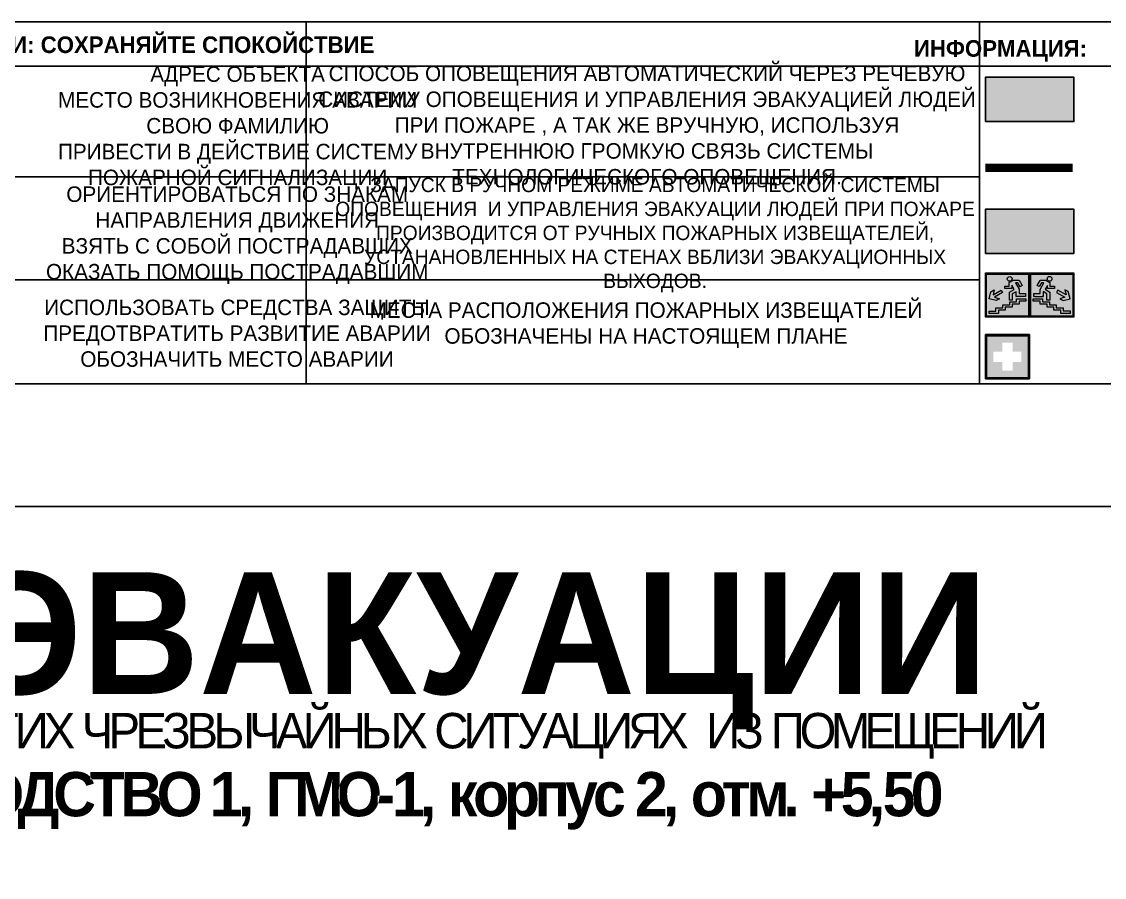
# Model space of a CAD drawing. Header units: millimetres. Extents: x 13810 to 67229, y 12374 to 21950.
# Drawn here: x 39018.6 to 39214.3, y 15272 to 15426.6 of the extents above; entities that cross this region are included whole.
import ezdxf

# ---------------------------------------------------------------- set-up
doc = ezdxf.new("R2010")
doc.units = ezdxf.units.MM
doc.layers.add('План_Штампы', color=7, linetype='Continuous')
doc.styles.add('обычный', font='arial.ttf')

# ---------------------------------------------------------------- blocks, each defined once
blk = doc.blocks.new('A$C7B4425F7')
at = {"true_color": 0xffffff}
blk.add_hatch(color=7, dxfattribs=at).paths.add_polyline_path([(0, 0), (-16, 0), (-16, -8), (0, -8)])
h = blk.add_hatch(color=126)
h.paths.add_polyline_path([(-0.2, -0.2), (-15.8, -0.2), (-15.8, -7.8), (-0.2, -7.8)])
h.paths.add_polyline_path([(-11.76, -2.03), (-11.76, -3.66), (-11.17, -3.66, -0.568275), (-11.17, -6.18), (-12.58, -6.18), (-12.58, -2.03)], flags=16)
h.paths.add_polyline_path([(-13.33, -4.12, -0.495768), (-13.59, -6.18), (-15.03, -6.18), (-15.03, -2.03), (-13.59, -2.03, -0.487973)], flags=16)
h.paths.add_polyline_path([(-10.25, -2.03), (-9.48, -2.03), (-9.48, -6.18), (-10.25, -6.18)], flags=16)
h.paths.add_polyline_path([(-13.84, -3.69), (-14.24, -3.69), (-14.24, -3.03), (-13.9, -3.03, -0.692621)], flags=0)
h.paths.add_polyline_path([(-9.15, -2.03), (-8.4, -2.03), (-8.04, -3.07), (-7.68, -2.03), (-6.93, -2.03), (-7.64, -4.1), (-6.93, -6.18), (-7.68, -6.18), (-8.04, -5.14), (-8.4, -6.18), (-9.15, -6.18), (-8.44, -4.1)], flags=16)
h.paths.add_polyline_path([(-11.76, -4.46), (-11.42, -4.46, -0.692621), (-11.36, -5.12), (-11.76, -5.12)], flags=0)
h.paths.add_polyline_path([(-13.9, -5.2), (-14.24, -5.2), (-14.24, -4.55), (-13.84, -4.55, -0.708038)], flags=0)
edge = h.paths.add_edge_path(flags=16)
edge.add_ellipse((-5.51, -4.08), major_axis=(0, 2.05), ratio=0.586184, start_angle=0, end_angle=360)
edge = h.paths.add_edge_path(flags=0)
edge.add_ellipse((-5.51, -4.08), major_axis=(0, 1.14), ratio=0.454828, start_angle=0, end_angle=360)
h.paths.add_polyline_path([(-4.13, -4.96, 0.377264), (-3.48, -4.52, 0.0555), (-3.16, -2.03), (-1.66, -2.03), (-1.66, -4.96), (-0.96, -4.96), (-0.96, -7.01), (-1.75, -7.01), (-1.75, -6.18), (-3.3, -6.18), (-3.3, -7.02), (-4.13, -7.02)], flags=16)
h.paths.add_polyline_path([(-2.73, -2.91), (-2.28, -2.91), (-2.28, -4.96), (-3.05, -4.96, 0.079136)], flags=0)
at = {"color": 126}
blk.add_lwpolyline([(-16, -8), (0, -8), (0, 0), (-16, 0)], close=True, dxfattribs=at)
blk = doc.blocks.new('A$C18900ED3')
h = blk.add_hatch(color=126)
h.paths.add_polyline_path([(-0.18, -0.18), (-7.02, -0.18), (-7.02, -7.02), (-0.18, -7.02)])
h.paths.add_polyline_path([(-5.89, -4.46), (-5.89, -2.77), (-4.46, -2.77), (-4.46, -1.31), (-2.77, -1.31), (-2.77, -2.77), (-1.33, -2.77), (-1.33, -4.46), (-2.77, -4.46), (-2.77, -5.89), (-4.46, -5.89), (-4.46, -4.46)], flags=16)
at = {"color": 126}
for p, q in [((-7.2, 0), (-7.2, -7.2)), ((0, 0), (-7.2, 0)), ((0, -7.2), (0, 0)), ((-7.02, -7.02), (-7.02, -0.18)), ((-7.02, -0.18), (-0.18, -0.18)), ((-0.18, -0.18), (-0.18, -7.02)), ((-0.18, -7.02), (-7.02, -7.02)), ((-7.2, -7.2), (0, -7.2))]:
    blk.add_line(p, q, dxfattribs=at)
blk = doc.blocks.new('вниз 3')
at = {"lineweight": 0, "true_color": 0xffffff}
h = blk.add_hatch(color=7, dxfattribs=at)
h.dxf.hatch_style = 1
h.paths.add_polyline_path([(40997.5, -4475.69), (40997.25, -4475.28), (40995.76, -4476.15), (40995.97, -4475.23), (40995.39, -4475.56), (40995.05, -4476.83), (40996.33, -4477.17), (40996.91, -4476.83), (40996, -4476.55)], flags=0)
h.paths.add_polyline_path([(40999.81, -4473.95), (41000.22, -4473.95), (41000.64, -4474.67), (41001.03, -4474.43), (41000.46, -4473.49), (41000.42, -4473.49), (40999.43, -4473.49), (40998.68, -4473.92), (40998.68, -4474.57), (40997.88, -4474.57), (40997.88, -4475), (40999.14, -4475), (40999.14, -4474.43), (40999.14, -4474.38), (40999.59, -4475.15), (40998.72, -4475.67), (40998.72, -4477.06), (40999.24, -4477.06), (40999.24, -4475.96), (40999.95, -4475.56), (40999.95, -4476.43), (41001.61, -4476.43), (41001.61, -4475.88), (41000.47, -4475.88), (41000.47, -4475.12)], flags=0)
h.paths.add_polyline_path([(40999.2, -4473.24, 1), (40998.35, -4473.24, 1)], flags=0)
h.paths.add_polyline_path([(41000.46, -4477.26), (41001.69, -4477.26), (41001.69, -4476.84), (41000.03, -4476.84), (41000.03, -4477.39), (40998.78, -4477.39), (40998.78, -4477.95), (40997.53, -4477.95), (40997.53, -4478.5), (40996.29, -4478.5), (40996.29, -4479.06), (40995.05, -4479.06), (40995.05, -4479.48), (40995.29, -4479.48), (40996.72, -4479.48), (40996.72, -4478.92), (40997.97, -4478.92), (40997.97, -4478.36), (40999.2, -4478.36), (40999.2, -4477.81), (41000.46, -4477.81)], flags=0)
h.paths.add_polyline_path([(41002.37, -4472.17), (40994.37, -4472.17), (40994.37, -4480.17), (41002.37, -4480.17)])
h.paths.add_polyline_path([(41002.16, -4479.96), (40994.57, -4479.96), (40994.57, -4472.37), (41002.16, -4472.37)], flags=16)
h.paths.add_polyline_path([(41001.61, -4475.88), (41001.61, -4476.43), (40999.95, -4476.43), (40999.95, -4475.56), (40999.24, -4475.96), (40999.24, -4477.06), (40998.72, -4477.06), (40998.72, -4475.67), (40999.59, -4475.15), (40999.14, -4474.38), (40999.14, -4474.43), (40999.14, -4475), (40997.88, -4475), (40997.88, -4474.57), (40998.68, -4474.57), (40998.68, -4473.92), (40999.43, -4473.49), (41000.42, -4473.49), (41000.46, -4473.49), (41001.03, -4474.43), (41000.64, -4474.67), (41000.22, -4473.95), (40999.81, -4473.95), (41000.47, -4475.12), (41000.47, -4475.88)], flags=0)
h.paths.add_polyline_path([(41001.69, -4476.84), (41001.69, -4477.26), (41000.46, -4477.26), (41000.46, -4477.81), (40999.2, -4477.81), (40999.2, -4478.36), (40997.97, -4478.36), (40997.97, -4478.92), (40996.72, -4478.92), (40996.72, -4479.48), (40995.05, -4479.48), (40995.05, -4479.06), (40996.29, -4479.06), (40996.29, -4478.5), (40997.53, -4478.5), (40997.53, -4477.95), (40998.78, -4477.95), (40998.78, -4477.39), (41000.03, -4477.39), (41000.03, -4476.84)], flags=0)
h.paths.add_polyline_path([(40998.35, -4473.24, -1), (40999.2, -4473.24, -1)], flags=0)
h.paths.add_polyline_path([(40997.5, -4475.69), (40996, -4476.55), (40996.91, -4476.83), (40996.33, -4477.17), (40995.05, -4476.83), (40995.39, -4475.56), (40995.97, -4475.23), (40995.76, -4476.15), (40997.25, -4475.28)], flags=0)
at = {"lineweight": 0}
h = blk.add_hatch(color=126, dxfattribs=at)
h.dxf.hatch_style = 1
h.paths.add_polyline_path([(41002.16, -4472.37), (40994.57, -4472.37), (40994.57, -4479.96), (41002.16, -4479.96)])
h.paths.add_polyline_path([(40995.97, -4475.23), (40995.76, -4476.15), (40997.25, -4475.28), (40997.5, -4475.69), (40996, -4476.55), (40996.91, -4476.83), (40996.33, -4477.17), (40995.05, -4476.83), (40995.39, -4475.56)], flags=16)
h.paths.add_polyline_path([(40997.88, -4474.57), (40998.68, -4474.57), (40998.68, -4473.92), (40999.43, -4473.49), (41000.42, -4473.49), (41000.46, -4473.49), (41001.03, -4474.43), (41000.64, -4474.67), (41000.22, -4473.95), (40999.81, -4473.95), (41000.47, -4475.12), (41000.47, -4475.88), (41001.61, -4475.88), (41001.61, -4476.43), (40999.95, -4476.43), (40999.95, -4475.56), (40999.24, -4475.96), (40999.24, -4477.06), (40998.72, -4477.06), (40998.72, -4475.67), (40999.59, -4475.15), (40999.14, -4474.38), (40999.14, -4474.43), (40999.14, -4475), (40997.88, -4475)], flags=16)
h.paths.add_polyline_path([(40998.35, -4473.24, -1), (40999.2, -4473.24, -1)], flags=16)
h.paths.add_polyline_path([(40997.53, -4477.95), (40998.78, -4477.95), (40998.78, -4477.39), (41000.03, -4477.39), (41000.03, -4476.84), (41001.69, -4476.84), (41001.69, -4477.26), (41000.46, -4477.26), (41000.46, -4477.81), (40999.2, -4477.81), (40999.2, -4478.36), (40997.97, -4478.36), (40997.97, -4478.92), (40996.72, -4478.92), (40996.72, -4479.48), (40995.05, -4479.48), (40995.05, -4479.06), (40996.29, -4479.06), (40996.29, -4478.5), (40997.53, -4478.5)], flags=16)
at = {"lineweight": 0, "true_color": 0xffffff}
h = blk.add_hatch(color=7, dxfattribs=at)
h.dxf.hatch_style = 1
h.paths.add_polyline_path([(40999.2, -4473.24, 1), (40998.35, -4473.24, 1)])
h.paths.add_polyline_path([(40999.81, -4473.95), (41000.22, -4473.95), (41000.64, -4474.67), (41001.03, -4474.43), (41000.46, -4473.49), (41000.42, -4473.49), (40999.43, -4473.49), (40998.68, -4473.92), (40998.68, -4474.57), (40997.88, -4474.57), (40997.88, -4475), (40999.14, -4475), (40999.14, -4474.43), (40999.14, -4474.38), (40999.59, -4475.15), (40998.72, -4475.67), (40998.72, -4477.06), (40999.24, -4477.06), (40999.24, -4475.96), (40999.95, -4475.56), (40999.95, -4476.43), (41001.61, -4476.43), (41001.61, -4475.88), (41000.47, -4475.88), (41000.47, -4475.12)])
h.paths.add_polyline_path([(40999.2, -4477.81), (41000.46, -4477.81), (41000.46, -4477.26), (41001.69, -4477.26), (41001.69, -4476.84), (41000.03, -4476.84), (41000.03, -4477.39), (40998.78, -4477.39), (40998.78, -4477.95), (40997.53, -4477.95), (40997.53, -4478.5), (40996.29, -4478.5), (40996.29, -4479.06), (40995.05, -4479.06), (40995.05, -4479.48), (40995.29, -4479.48), (40996.72, -4479.48), (40996.72, -4478.92), (40997.97, -4478.92), (40997.97, -4478.36), (40999.2, -4478.36)])
h.paths.add_polyline_path([(40997.5, -4475.69), (40997.25, -4475.28), (40995.76, -4476.15), (40995.97, -4475.23), (40995.39, -4475.56), (40995.05, -4476.83), (40996.33, -4477.17), (40996.91, -4476.83), (40996, -4476.55)])
at = {"color": 126, "lineweight": 0}
for points in [[(40994.37, -4472.17), (41002.37, -4472.17), (41002.37, -4480.17), (40994.37, -4480.17)], [(40994.57, -4472.37), (41002.16, -4472.37), (41002.16, -4479.96), (40994.57, -4479.96)]]:
    blk.add_lwpolyline(points, close=True, dxfattribs=at)
for points in [[(40999.14, -4474.43), (40999.14, -4475), (40997.88, -4475), (40997.88, -4474.57), (40998.68, -4474.57), (40998.68, -4473.92), (40999.43, -4473.49), (41000.42, -4473.49), (41000.46, -4473.49), (41001.03, -4474.43), (41000.64, -4474.67), (41000.22, -4473.95), (40999.81, -4473.95), (41000.47, -4475.12), (41000.47, -4475.88), (41001.61, -4475.88), (41001.61, -4476.43), (40999.95, -4476.43), (40999.95, -4475.56), (40999.24, -4475.96), (40999.24, -4477.06), (40998.72, -4477.06), (40998.72, -4475.67), (40999.59, -4475.15), (40999.14, -4474.38), (40999.14, -4474.43)], [(40995.05, -4476.83), (40995.39, -4475.56), (40995.97, -4475.23), (40995.76, -4476.15), (40997.25, -4475.28), (40997.5, -4475.69), (40996, -4476.55), (40996.91, -4476.83), (40996.33, -4477.17), (40995.05, -4476.83)], [(40995.29, -4479.48), (40995.05, -4479.48), (40995.05, -4479.06), (40996.29, -4479.06), (40996.29, -4478.5), (40997.53, -4478.5), (40997.53, -4477.95), (40998.78, -4477.95), (40998.78, -4477.39), (41000.03, -4477.39), (41000.03, -4476.84), (41001.69, -4476.84), (41001.69, -4477.26), (41000.46, -4477.26), (41000.46, -4477.81), (40999.2, -4477.81), (40999.2, -4478.36), (40997.97, -4478.36), (40997.97, -4478.92), (40996.72, -4478.92), (40996.72, -4479.48), (40995.05, -4479.48)]]:
    blk.add_lwpolyline(points, dxfattribs=at)
blk.add_circle((40998.77, -4473.24), 0.426, dxfattribs=at)
blk = doc.blocks.new('A$C32E8229D')
at = {"true_color": 0xffffff}
blk.add_hatch(color=7, dxfattribs=at).paths.add_polyline_path([(0, 0), (0, -8), (16, -8), (16, 0)])
h = blk.add_hatch(color=126)
h.paths.add_polyline_path([(0.2, -0.2), (15.8, -0.2), (15.8, -7.8), (0.2, -7.8)])
h.paths.add_polyline_path([(13.49, -2.05), (12.08, -2.05), (11.37, -2.63, 0.162397), (11.29, -2.84), (11.29, -3.63), (10.35, -3.63), (10.35, -4.05), (11.68, -4.05), (11.68, -3.48), (12.26, -4.28), (11.29, -5.1), (11.29, -6.78), (11.85, -6.78), (11.85, -5.44), (12.8, -4.64), (12.8, -5.94), (14.46, -5.94), (14.46, -5.39), (13.45, -5.39), (13.45, -3.97), (12.46, -2.59), (13.15, -2.59), (13.69, -3.34), (14.18, -3)], flags=16)
h.paths.add_polyline_path([(10.74, -1.82, 1), (11.8, -1.82, 1)], flags=16)
h.paths.add_polyline_path([(9.39, -3.59), (5.99, -3.59), (6.56, -3.03), (5.91, -3.03), (5.1, -3.83), (5.91, -4.64), (6.56, -4.64), (5.99, -4.09), (9.39, -4.09)], flags=16)
h.paths.add_polyline_path([(4.29, -1.08), (1.72, -1.08), (1.72, -6.6), (4.29, -6.6)], flags=16)
at = {"color": 126}
blk.add_lwpolyline([(16, -8), (0, -8), (0, 0), (16, 0)], close=True, dxfattribs=at)
blk = doc.blocks.new('вниз')
at = {"lineweight": 0, "true_color": 0xffffff}
h = blk.add_hatch(color=7, dxfattribs=at)
h.dxf.hatch_style = 1
h.paths.add_polyline_path([(40994.51, -4472.22), (40986.51, -4472.22), (40986.51, -4480.22), (40994.51, -4480.22)])
h.paths.add_polyline_path([(40994.31, -4472.42), (40994.31, -4480.01), (40986.71, -4480.01), (40986.71, -4472.42)], flags=16)
h.paths.add_polyline_path([(40988.43, -4473.53), (40989.43, -4473.53), (40990.19, -4473.96), (40990.19, -4474.6), (40991, -4474.6), (40991, -4475.06), (40989.73, -4475.06), (40989.73, -4474.46), (40989.3, -4475.18), (40990.17, -4475.7), (40990.17, -4477.11), (40989.63, -4477.11), (40989.63, -4476.01), (40988.94, -4475.59), (40988.94, -4476.46), (40988.94, -4476.46), (40987.47, -4476.46), (40987.26, -4476.46), (40987.26, -4475.92), (40988.4, -4475.92), (40988.4, -4475.2), (40989.1, -4473.99), (40988.66, -4473.99), (40988.24, -4474.7), (40987.86, -4474.47), (40988.41, -4473.56)], flags=0)
h.paths.add_polyline_path([(40990.55, -4473.29, -1), (40989.69, -4473.29, -1)], flags=0)
h.paths.add_polyline_path([(40988.85, -4476.89), (40988.85, -4477.43), (40990.1, -4477.43), (40990.1, -4477.99), (40991.34, -4477.99), (40991.34, -4478.54), (40992.59, -4478.54), (40992.59, -4479.09), (40993.83, -4479.09), (40993.83, -4479.52), (40992.17, -4479.52), (40992.17, -4478.97), (40990.91, -4478.97), (40990.91, -4478.41), (40989.68, -4478.41), (40989.68, -4477.86), (40988.43, -4477.86), (40988.43, -4477.31), (40987.6, -4477.31), (40987.18, -4477.31), (40987.18, -4476.89)], flags=0)
h.paths.add_polyline_path([(40991.61, -4475.33), (40993.12, -4476.2), (40992.9, -4475.27), (40993.48, -4475.6), (40993.83, -4476.88), (40992.56, -4477.22), (40991.97, -4476.88), (40992.9, -4476.61), (40991.38, -4475.74), (40991.58, -4475.39)], flags=0)
h.paths.add_polyline_path([(40990.19, -4473.96), (40989.43, -4473.53), (40988.43, -4473.53), (40988.41, -4473.56), (40987.86, -4474.47), (40988.24, -4474.7), (40988.66, -4473.99), (40989.1, -4473.99), (40988.4, -4475.2), (40988.4, -4475.92), (40987.26, -4475.92), (40987.26, -4476.46), (40987.47, -4476.46), (40988.94, -4476.46), (40988.94, -4476.27), (40988.94, -4475.59), (40989.63, -4476.01), (40989.63, -4477.11), (40990.17, -4477.11), (40990.17, -4475.7), (40989.3, -4475.18), (40989.73, -4474.46), (40989.73, -4475.06), (40991, -4475.06), (40991, -4474.6), (40990.19, -4474.6)], flags=0)
h.paths.add_polyline_path([(40990.55, -4473.29, 1), (40989.69, -4473.29, 1)], flags=0)
h.paths.add_polyline_path([(40991.61, -4475.33), (40991.58, -4475.39), (40991.38, -4475.74), (40992.9, -4476.61), (40991.97, -4476.88), (40992.56, -4477.22), (40993.83, -4476.88), (40993.48, -4475.6), (40992.9, -4475.27), (40993.12, -4476.2)], flags=0)
h.paths.add_polyline_path([(40990.1, -4477.43), (40988.85, -4477.43), (40988.85, -4476.89), (40987.18, -4476.89), (40987.18, -4477.31), (40987.6, -4477.31), (40988.43, -4477.31), (40988.43, -4477.86), (40989.68, -4477.86), (40989.68, -4478.41), (40990.91, -4478.41), (40990.91, -4478.97), (40992.17, -4478.97), (40992.17, -4479.52), (40993.83, -4479.52), (40993.83, -4479.09), (40992.59, -4479.09), (40992.59, -4478.54), (40991.34, -4478.54), (40991.34, -4477.99), (40990.1, -4477.99)], flags=0)
at = {"lineweight": 0}
h = blk.add_hatch(color=126, dxfattribs=at)
h.dxf.hatch_style = 1
h.paths.add_polyline_path([(40994.31, -4472.42), (40986.71, -4472.42), (40986.71, -4480.01), (40994.31, -4480.01)])
h.paths.add_polyline_path([(40988.43, -4473.53), (40989.43, -4473.53), (40990.19, -4473.96), (40990.19, -4474.6), (40991, -4474.6), (40991, -4475.06), (40989.73, -4475.06), (40989.73, -4474.46), (40989.3, -4475.18), (40990.17, -4475.7), (40990.17, -4477.11), (40989.63, -4477.11), (40989.63, -4476.01), (40988.94, -4475.59), (40988.94, -4476.46), (40988.94, -4476.46), (40987.47, -4476.46), (40987.26, -4476.46), (40987.26, -4475.92), (40988.4, -4475.92), (40988.4, -4475.2), (40989.1, -4473.99), (40988.66, -4473.99), (40988.24, -4474.7), (40987.86, -4474.47), (40988.41, -4473.56)], flags=16)
h.paths.add_polyline_path([(40990.55, -4473.29, -1), (40989.69, -4473.29, -1)], flags=16)
h.paths.add_polyline_path([(40988.85, -4476.89), (40988.85, -4477.43), (40990.1, -4477.43), (40990.1, -4477.99), (40991.34, -4477.99), (40991.34, -4478.54), (40992.59, -4478.54), (40992.59, -4479.09), (40993.83, -4479.09), (40993.83, -4479.52), (40992.17, -4479.52), (40992.17, -4478.97), (40990.91, -4478.97), (40990.91, -4478.41), (40989.68, -4478.41), (40989.68, -4477.86), (40988.43, -4477.86), (40988.43, -4477.31), (40987.6, -4477.31), (40987.18, -4477.31), (40987.18, -4476.89)], flags=16)
h.paths.add_polyline_path([(40991.61, -4475.33), (40993.12, -4476.2), (40992.9, -4475.27), (40993.48, -4475.6), (40993.83, -4476.88), (40992.56, -4477.22), (40991.97, -4476.88), (40992.9, -4476.61), (40991.38, -4475.74), (40991.58, -4475.39)], flags=16)
at = {"lineweight": 0, "true_color": 0xffffff}
h = blk.add_hatch(color=7, dxfattribs=at)
h.dxf.hatch_style = 1
h.paths.add_polyline_path([(40989.73, -4474.46), (40989.73, -4475.06), (40991, -4475.06), (40991, -4474.6), (40990.19, -4474.6), (40990.19, -4473.96), (40989.43, -4473.53), (40988.43, -4473.53), (40988.41, -4473.56), (40987.86, -4474.47), (40988.24, -4474.7), (40988.66, -4473.99), (40989.1, -4473.99), (40988.4, -4475.2), (40988.4, -4475.92), (40987.26, -4475.92), (40987.26, -4476.46), (40987.47, -4476.46), (40988.94, -4476.46), (40988.94, -4475.59), (40989.63, -4476.01), (40989.63, -4477.11), (40990.17, -4477.11), (40990.17, -4475.7), (40989.3, -4475.18)])
h.paths.add_polyline_path([(40989.69, -4473.29, 1), (40990.55, -4473.29, 1)])
h.paths.add_polyline_path([(40991.61, -4475.33), (40991.58, -4475.39), (40991.38, -4475.74), (40992.9, -4476.61), (40991.97, -4476.88), (40992.56, -4477.22), (40993.83, -4476.88), (40993.48, -4475.6), (40992.9, -4475.27), (40993.12, -4476.2)])
h.paths.add_polyline_path([(40990.1, -4477.43), (40988.85, -4477.43), (40988.85, -4476.89), (40987.18, -4476.89), (40987.18, -4477.31), (40987.6, -4477.31), (40988.43, -4477.31), (40988.43, -4477.86), (40989.68, -4477.86), (40989.68, -4478.41), (40990.91, -4478.41), (40990.91, -4478.97), (40992.17, -4478.97), (40992.17, -4479.52), (40993.83, -4479.52), (40993.83, -4479.09), (40992.59, -4479.09), (40992.59, -4478.54), (40991.34, -4478.54), (40991.34, -4477.99), (40990.1, -4477.99)])
at = {"color": 126, "lineweight": 0}
for points in [[(40986.51, -4472.22), (40994.51, -4472.22), (40994.51, -4480.22), (40986.51, -4480.22)], [(40986.71, -4472.42), (40994.31, -4472.42), (40994.31, -4480.01), (40986.71, -4480.01)]]:
    blk.add_lwpolyline(points, close=True, dxfattribs=at)
for points in [[(40987.47, -4476.46), (40987.26, -4476.46), (40987.26, -4475.92), (40988.4, -4475.92), (40988.4, -4475.2), (40989.1, -4473.99), (40988.66, -4473.99), (40988.24, -4474.7), (40987.86, -4474.47), (40988.41, -4473.56), (40988.43, -4473.53), (40989.43, -4473.53), (40990.19, -4473.96), (40990.19, -4474.6), (40991, -4474.6), (40991, -4475.06), (40989.73, -4475.06), (40989.73, -4474.46), (40989.3, -4475.18), (40990.17, -4475.7), (40990.17, -4477.11), (40989.63, -4477.11), (40989.63, -4476.01), (40988.94, -4475.59), (40988.94, -4476.46)], [(40991.58, -4475.39), (40991.38, -4475.74), (40992.9, -4476.61), (40991.97, -4476.88), (40992.56, -4477.22), (40993.83, -4476.88), (40993.48, -4475.6), (40992.9, -4475.27), (40993.12, -4476.2), (40991.61, -4475.33), (40991.58, -4475.39)], [(40987.6, -4477.31), (40987.18, -4477.31), (40987.18, -4476.89), (40988.85, -4476.89), (40988.85, -4477.43), (40990.1, -4477.43), (40990.1, -4477.99), (40991.34, -4477.99), (40991.34, -4478.54), (40992.59, -4478.54), (40992.59, -4479.09), (40993.83, -4479.09), (40993.83, -4479.52), (40992.17, -4479.52), (40992.17, -4478.97), (40990.91, -4478.97), (40990.91, -4478.41), (40989.68, -4478.41), (40989.68, -4477.86), (40988.43, -4477.86), (40988.43, -4477.31), (40987.6, -4477.31)], [(40987.47, -4476.46), (40988.94, -4476.46), (40988.94, -4476.27)]]:
    blk.add_lwpolyline(points, dxfattribs=at)
blk.add_circle((40990.12, -4473.29), 0.432, dxfattribs=at)

msp = doc.modelspace()

# ---------------------------------------------------------------- linework, layer by layer
at = {"color": 126, "lineweight": 0, "true_color": 0x008754}
for points in [[(38762.27, 15734.05), (39362.27, 15734.05), (39362.27, 15339.05), (38762.27, 15339.05)], [(38762.27, 15734.05), (39362.27, 15734.05), (39362.27, 15339.05), (38762.27, 15339.05)], [(38762.27, 15734.05), (39362.27, 15734.05), (39362.27, 15339.05), (38762.27, 15339.05)], [(38762.27, 15734.05), (39362.27, 15734.05), (39362.27, 15339.05), (38762.27, 15339.05)], [(38762.27, 15339.05), (39362.27, 15339.05), (39362.27, 14944.05), (38762.27, 14944.05)], [(38762.27, 15339.05), (39362.27, 15339.05), (39362.27, 14944.05), (38762.27, 14944.05)], [(38762.27, 15339.05), (39362.27, 15339.05), (39362.27, 14944.05), (38762.27, 14944.05)], [(38762.27, 15339.05), (39362.27, 15339.05), (39362.27, 14944.05), (38762.27, 14944.05)]]:
    msp.add_lwpolyline(points, close=True, dxfattribs=at)
for points in [[(38926.25, 15418.58), (39070.02, 15418.58), (39070.02, 15426.63), (38926.25, 15426.63)], [(39070.02, 15426.63), (39191.73, 15426.63), (39191.73, 15361.18), (39070.02, 15361.18)], [(39070.02, 15426.63), (39191.73, 15426.63), (39191.73, 15418.58), (39070.02, 15418.58)], [(39191.73, 15418.58), (39335.5, 15418.58), (39335.5, 15426.63), (39191.73, 15426.63)], [(38926.25, 15418.58), (39070.02, 15418.58), (39070.02, 15361.18), (38926.25, 15361.18)], [(39070.02, 15418.58), (39191.73, 15418.58), (39191.73, 15398.59), (39070.02, 15398.59)], [(39191.73, 15418.58), (39335.5, 15418.58), (39335.5, 15361.18), (39191.73, 15361.18)], [(39191.73, 15398.59), (39070.02, 15398.59), (39070.02, 15380.01), (39191.73, 15380.01)]]:
    msp.add_lwpolyline(points, close=True)
at = {"color": 126, "lineweight": 80, "true_color": 0x008754, "const_width": 1.5}
msp.add_lwpolyline([(39208.59, 15400.21), (39192.79, 15400.21)], dxfattribs=at)
for points in [[(38984.67, 15398.59), (38926.25, 15398.59), (39070.02, 15398.59)], [(38984.67, 15380.01), (38926.25, 15380.01), (39070.02, 15380.01)]]:
    msp.add_lwpolyline(points)

# ---------------------------------------------------------------- block references
at = {"color": 126, "true_color": 0x008754}
for name, p in [('вниз 3', (-1801.58, 19853.4)), ('вниз', (-1785.72, 19853.45))]:
    msp.add_blockref(name, p, dxfattribs=at)
at = {"xscale": 1.111111111007631, "yscale": 1.111111111007631, "zscale": 1.111111111007631}
msp.add_blockref('A$C18900ED3', (39200.79, 15370.09), dxfattribs=at)
at = {"layer": 'План_Штампы'}
msp.add_blockref('A$C7B4425F7', (39208.79, 15416.58), dxfattribs=at)
at = {"layer": 'План_Штампы', "color": 126, "true_color": 0x008754, "xscale": -1}
msp.add_blockref('A$C32E8229D', (39208.79, 15392.75), dxfattribs=at)

# ---------------------------------------------------------------- texts
at = {"lineweight": 0, "style": 'обычный'}
for s, insert, char_height, width, attachment_point in [('{\\fProxima Nova Rg|b1|i0|c204|p2;ДЕЙСТВИЯ ПРИ АВАРИИ: СОХРАНЯЙТЕ СПОКОЙСТВИЕ\\H1.6644x; }', (39025.86, 15422.03), 3, 175.1736, 5), ('{\\fProxima Nova Rg|b1|i0|c204|p2;ИНФОРМАЦИЯ:\\H1.1997x; }', (39195.53, 15421.36), 3, 175.1736, 5), ('{\\fProxima Nova Rg|b0|i0|c204|p2;СПОСОБ ОПОВЕЩЕНИЯ АВТОМАТИЧЕСКИЙ ЧЕРЕЗ РЕЧЕВУЮ СИСТЕМУ ОПОВЕЩЕНИЯ И УПРАВЛЕНИЯ ЭВАКУАЦИЕЙ ЛЮДЕЙ ПРИ ПОЖАРЕ , А ТАК ЖЕ ВРУЧНУЮ, ИСПОЛЬЗУЯ ВНУТРЕННЮЮ ГРОМКУЮ СВЯЗЬ СИСТЕМЫ ТЕХНОЛОГИЧЕСКОГО ОПОВЕЩЕНИЯ.}', (39131.64, 15407.54), 2.8, 118.5618, 5), ('\\pi-8.4,l8.4,t8.4;{\\fProxima Nova Rg|b0|i0|c204|p2;АДРЕС ОБЪЕКТА\\PМЕСТО ВОЗНИКНОВЕНИЯ АВАРИИ\\PСВОЮ ФАМИЛИЮ\\PПРИВЕСТИ В ДЕЙСТВИЕ СИСТЕМУ \\PПОЖАРНОЙ СИГНАЛИЗАЦИИ}', (39057.64, 15407.42), 2.8, 126.6484, 5), ('{\\fProxima Nova Rg|b0|i0|c204|p2;\\P\\pt7.8;ЗАПУСК В РУЧНОМ РЕЖИМЕ АВТОМАТИЧЕСКОЙ СИСТЕМЫ ОПОВЕЩЕНИЯ  И УПРАВЛЕНИЯ ЭВАКУАЦИИ ЛЮДЕЙ ПРИ ПОЖАРЕ ПРОИЗВОДИТСЯ ОТ РУЧНЫХ ПОЖАРНЫХ ИЗВЕЩАТЕЛЕЙ, УСТАНАНОВЛЕННЫХ НА СТЕНАХ ВБЛИЗИ ЭВАКУАЦИОННЫХ ВЫХОДОВ. }', (39133.09, 15390.26), 2.6, 121.7868, 5), ('\\pi-8.4,l8.4,t8.4;{\\fProxima Nova Rg|b0|i0|c204|p2;ОРИЕНТИРОВАТЬСЯ ПО ЗНАКАМ \\PНАПРАВЛЕНИЯ ДВИЖЕНИЯ\\PВЗЯТЬ С СОБОЙ ПОСТРАДАВШИХ\\PОКАЗАТЬ ПОМОЩЬ ПОСТРАДАВШИМ}', (39057.57, 15388.05), 2.8, 126.6484, 5), ('\\pi-8.4,l8.4,t8.4;{\\fProxima Nova Rg|b0|i0|c204|p2;ИСПОЛЬЗОВАТЬ СРЕДСТВА ЗАЩИТЫ \\PПРЕДОТВРАТИТЬ РАЗВИТИЕ АВАРИИ\\PОБОЗНАЧИТЬ МЕСТО АВАРИИ}', (39057.52, 15370.32), 2.8, 126.6484, 5), ('\\pt8.4;{\\fProxima Nova Rg|b0|i0|c204|p2;\\PМЕСТА РАСПОЛОЖЕНИЯ ПОЖАРНЫХ ИЗВЕЩАТЕЛЕЙ ОБОЗНАЧЕНЫ НА НАСТОЯЩЕМ ПЛАНЕ}', (39131.45, 15374.11), 2.8, 118.5618, 5), ('{\\fProxima Nova Rg|b1|i0|c204|p2;ПЛАН ЭВАКУАЦИИ}', (38916.08, 15327.16), 22, 493.8901, 1)]:
    msp.add_mtext(s, dxfattribs=dict(at, insert=insert, char_height=char_height, width=width, attachment_point=attachment_point))
at = {"color": 0, "lineweight": 0, "insert": (39065.7, 15301.85), "char_height": 8, "width": 449.2158, "attachment_point": 5, "style": 'обычный'}
msp.add_mtext('{\\fArial Black|b1|i0|c204|p34;\\H2x;\\T0.85;  \\fArial Narrow|b0|i0|c204|p34;\\H0.8x;\\W0.9;\\P\\fProxima Nova Rg|b0|i0|c204|p2;\\H0.5x;\\W1;\\C256;ПРИ ПОЖАРЕ  ИЛИ ДРУГИХ ЧРЕЗВЫЧАЙНЫХ СИТУАЦИЯХ  ИЗ ПОМЕЩЕНИЙ \\fProxima Nova Rg|b1|i0|c204|p2;\\H1.25x;\\PЦЭН: ПРОИЗВОДСТВО 1, ГМО-1, корпус 2, отм. +5,50}', dxfattribs=at)

doc.saveas('drawing.dxf')
